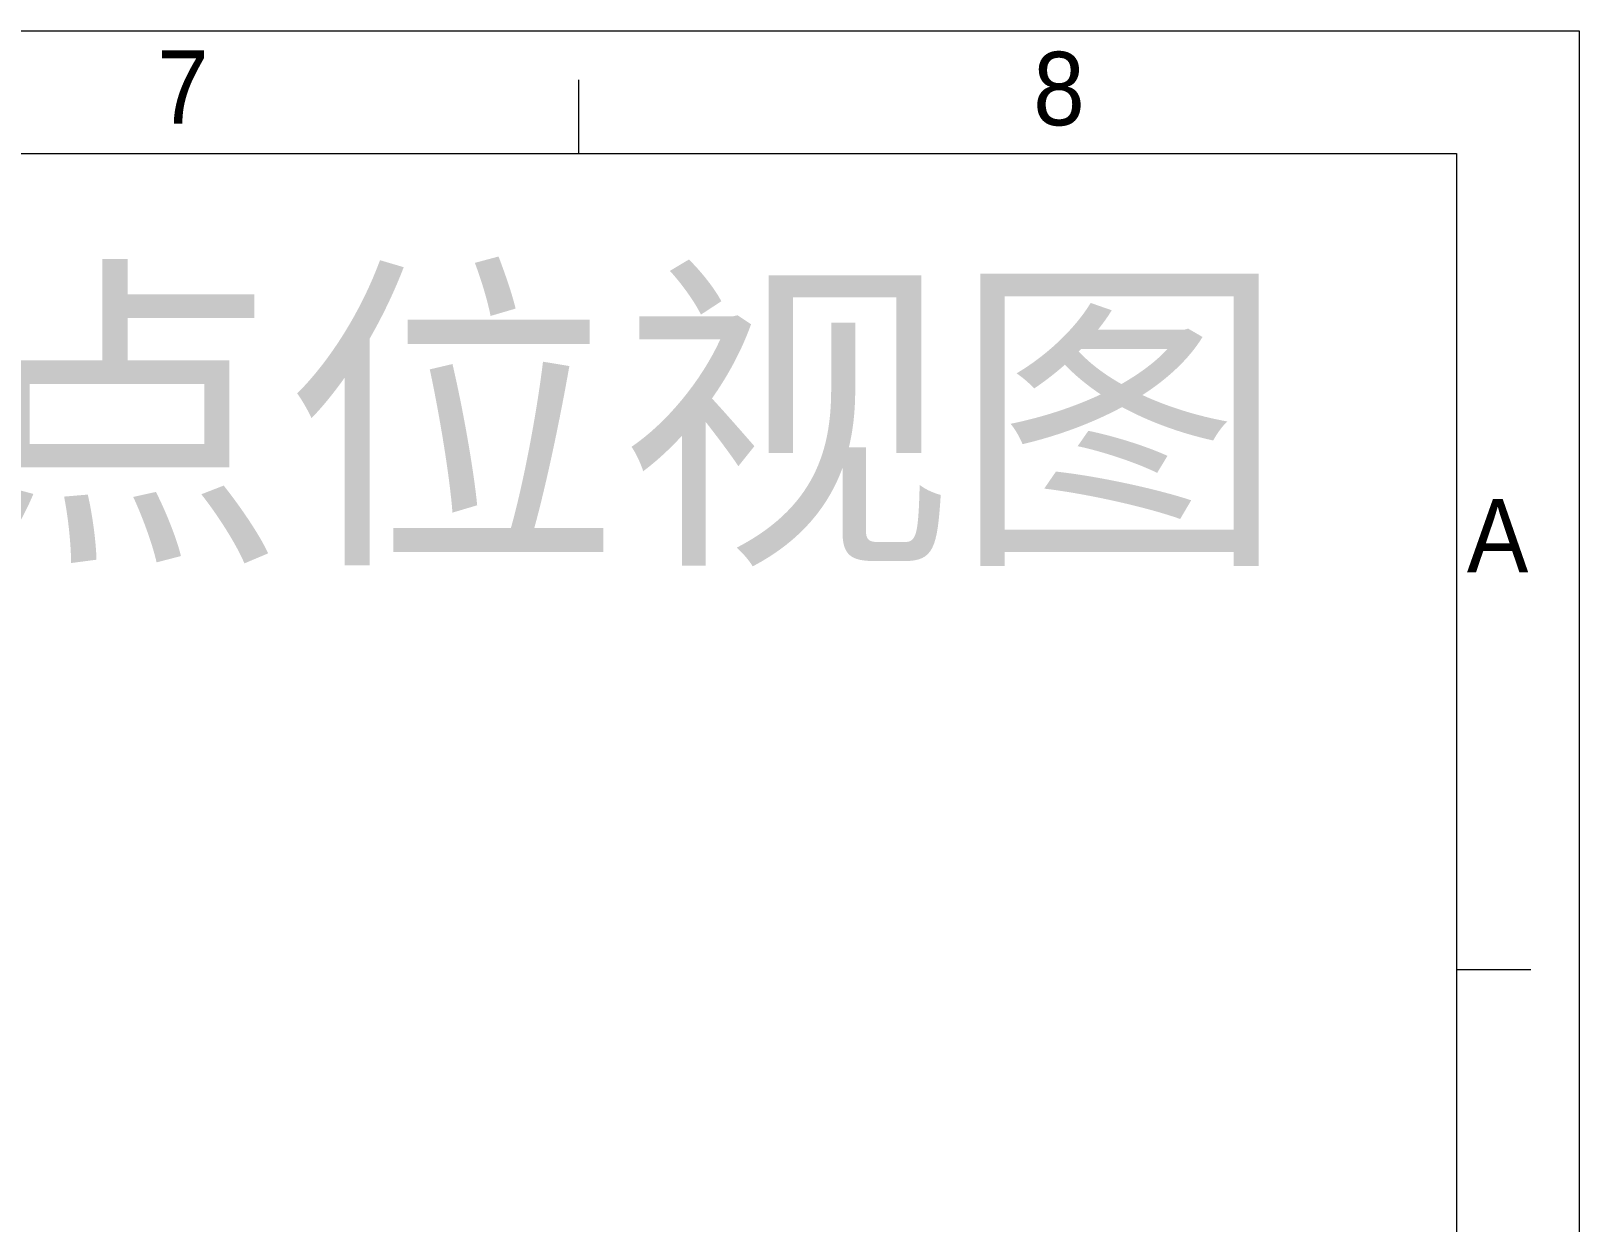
# Model space of a CAD drawing. Header units: millimetres. Extents: x 164 to 1164, y 133 to 906.
# Drawn here: x 515.1 to 610, y 375.3 to 448.3 of the extents above; entities that cross this region are included whole.
import ezdxf

# ---------------------------------------------------------------- set-up
doc = ezdxf.new("R2010")
doc.units = ezdxf.units.MM
doc.layers.add('00点位图', color=100, linetype='Continuous')
doc.layers.add('设计图框', color=120, linetype='Continuous')
doc.styles.add('SLDTEXTSTYLE0', font='')
doc.styles.add('SLDTEXTSTYLE1', font='', dxfattribs={"width": 0.94})
doc.styles.get('SLDTEXTSTYLE0').set_extended_font_data('仿宋_GB2312')
doc.styles.get('SLDTEXTSTYLE1').set_extended_font_data('SWIsop1')

# ---------------------------------------------------------------- blocks, each defined once
blk = doc.blocks.new('YHD点位图')
at = {"layer": '00点位图', "color": 4, "linetype": 'Continuous', "lineweight": 18}
for p, q in [((1662.795, 1446.327), (1959.795, 1446.327)), ((1959.795, 1446.327), (1959.795, 1236.327)), ((1918.95, 1441.327), (1918.95, 1444.327)), ((1667.795, 1441.327), (1954.795, 1441.327)), ((1954.795, 1441.327), (1954.795, 1241.327)), ((1954.825, 1407.993), (1957.825, 1407.993))]:
    blk.add_line(p, q, dxfattribs=at)
at = {"layer": '00点位图', "color": 4, "linetype": 'Continuous', "lineweight": 0, "attachment_point": 1}
for s, insert, char_height, style in [('7', (1901.732, 1445.537), 3, 'SLDTEXTSTYLE1'), ('8', (1937.505, 1445.473), 3, 'SLDTEXTSTYLE1'), ('{\\fSimSun|b0|i0|c134|p2;\\C1;产品放置OK后点位视图}', (1811.477, 1435.56), 10, 'SLDTEXTSTYLE0'), ('A', (1955.213, 1427.206), 3, 'SLDTEXTSTYLE1')]:
    blk.add_mtext(s, dxfattribs=dict(at, insert=insert, char_height=char_height, style=style))

msp = doc.modelspace()

# ---------------------------------------------------------------- block references
at = {"layer": '设计图框', "xscale": 1.5, "yscale": 1.5, "zscale": 1.5}
msp.add_blockref('YHD点位图', (-2329.706, -1721.224), dxfattribs=at)

doc.saveas('drawing.dxf')
